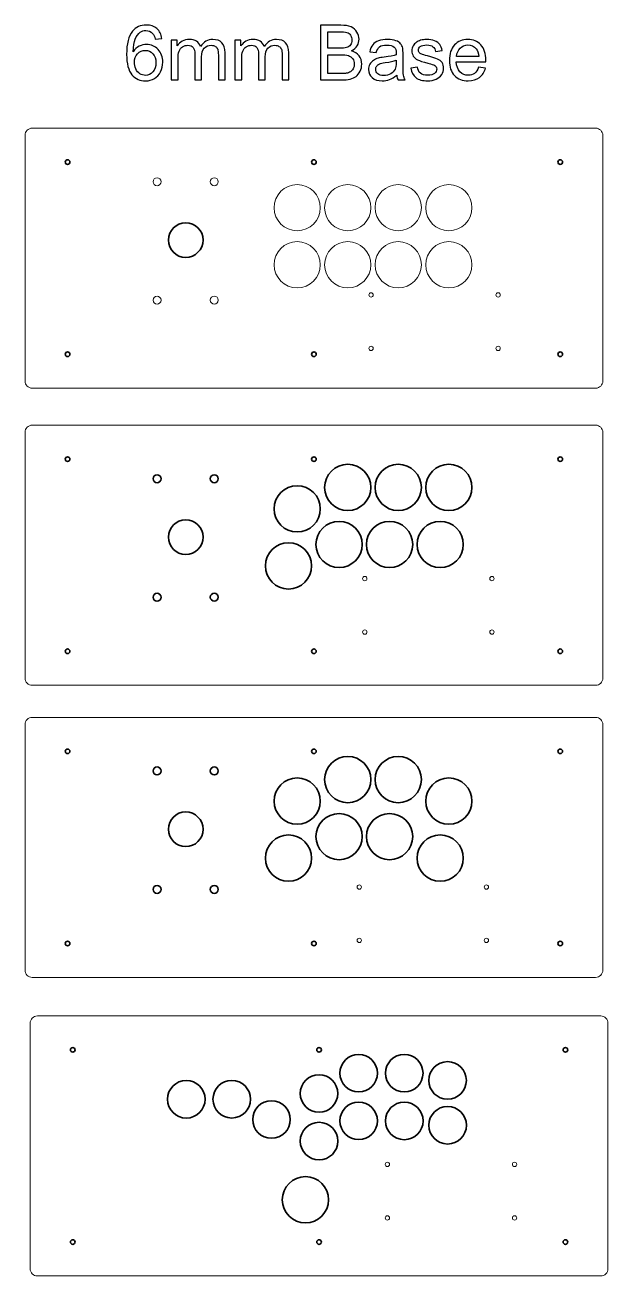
# Model space of a CAD drawing. Header units: millimetres. Extents: x 334 to 2107, y -1384 to 318.
# Drawn here: x 1231 to 1635, y -548 to 318 of the extents above; entities that cross this region are included whole.
import ezdxf

# ---------------------------------------------------------------- set-up
doc = ezdxf.new("R2010")
doc.units = ezdxf.units.MM
doc.header["$MEASUREMENT"] = 0
doc.layers.add('Layer 1', color=7, linetype='Continuous')

msp = doc.modelspace()

# ---------------------------------------------------------------- linework, layer by layer
at = {"layer": 'Layer 1', "color": 250, "lineweight": 18}
for centre, major_axis in [((1322.6029, 209.2353), (0, 2.75)), ((1362.1779, 209.2353), (0, 2.75)), ((1419.5749, 191.2562), (0, 16)), ((1454.5749, 191.2609), (0, 16)), ((1489.5749, 191.2734), (0, 16)), ((1524.5749, 191.2609), (0, 16)), ((1419.5781, 151.7762), (0, 16)), ((1454.5781, 151.7734), (0, 16)), ((1489.5781, 151.7734), (0, 16)), ((1524.5781, 151.7734), (0, 16)), ((1322.6029, 127.2352), (0, 2.75)), ((1362.2154, 127.2728), (0, 2.75))]:
    msp.add_ellipse(centre, major_axis=major_axis, ratio=1, dxfattribs=at)
at = {"layer": 'Layer 1', "color": 250, "lineweight": 35}
for centre, major_axis, ratio in [((1342.4249, 168.8483), (0, 12.0001), 0.99999167), ((1454.5749, -2.3469), (0, 16), 1), ((1489.5749, -2.3344), (0, 16), 1), ((1524.5749, -2.3469), (0, 16), 1), ((1322.6029, 3.64), (0, 2.75), 1), ((1362.1779, 3.64), (0, 2.75), 1), ((1419.5749, -17.1969), (0, 16), 1), ((1342.4249, -36.747), (0, 12.0001), 0.99999167), ((1448.5749, -41.8344), (0, 16), 1), ((1483.575, -41.8344), (0, 16), 1), ((1518.5749, -41.8344), (0, 16), 1), ((1413.5749, -56.6844), (0, 16), 1), ((1322.6029, -78.3601), (0, 2.75), 1), ((1362.2154, -78.3225), (0, 2.75), 1), ((1454.5749, -204.58), (0, 16), 1), ((1489.5749, -204.5675), (0, 16), 1), ((1322.6029, -198.5931), (0, 2.75), 1), ((1362.1779, -198.5931), (0, 2.75), 1), ((1419.5749, -219.43), (0, 16), 1), ((1524.5749, -219.43), (0, 16), 1), ((1342.4249, -238.9801), (0, 12.0001), 0.99999167), ((1448.5749, -244.0675), (0, 16), 1), ((1483.575, -244.0675), (0, 16), 1), ((1413.5749, -258.9175), (0, 16), 1), ((1518.5749, -258.9175), (0, 16), 1), ((1322.6029, -280.5932), (0, 2.75), 1), ((1362.2154, -280.5556), (0, 2.75), 1), ((1462.1556, -407.7719), (0, 13.0001), 0.99999231), ((1493.7055, -407.7844), (0, 13.0001), 0.99999231), ((1523.7056, -412.7845), (0, 13.0001), 0.99999231), ((1342.8307, -425.8344), (0, 13.0001), 0.99999231), ((1374.2806, -425.8095), (0, 13.0001), 0.99999231), ((1434.7057, -421.8219), (0, 13.0001), 0.99999231), ((1401.8056, -439.8469), (0, 13.0001), 0.99999231), ((1462.1556, -440.7844), (0, 13.0001), 0.99999231), ((1493.7181, -440.8095), (0, 13.0001), 0.99999231), ((1523.7181, -443.8094), (0, 13.0001), 0.99999231), ((1434.7306, -454.7719), (0, 13.0001), 0.99999231), ((1425.3057, -495.3468), (0, 16), 1)]:
    msp.add_ellipse(centre, major_axis=major_axis, ratio=ratio, dxfattribs=at)
at = {"layer": 'Layer 1', "color": 250}
for points, knots in [([(1325.9126, 308.2584), (1325.9126, 308.2584), (1321.3089, 307.888), (1321.3089, 307.888), (1320.8944, 309.7136), (1320.3035, 311.0454), (1319.5362, 311.8744), (1318.275, 313.2061), (1316.7139, 313.8676), (1314.8619, 313.8676), (1313.3714, 313.8676), (1312.0485, 313.4531), (1310.9107, 312.6241), (1309.4467, 311.5569), (1308.3002, 310.0047), (1307.4447, 307.9586), (1306.598, 305.9036), (1306.1571, 302.9844), (1306.1218, 299.2009), (1307.2419, 300.903), (1308.6177, 302.173), (1310.2405, 302.9932), (1311.8632, 303.8223), (1313.5566, 304.2368), (1315.3381, 304.2368), (1318.4426, 304.2368), (1321.0884, 303.0902), (1323.2756, 300.806), (1325.454, 298.5218), (1326.5476, 295.5761), (1326.5476, 291.9513), (1326.5476, 289.57), (1326.0361, 287.3652), (1325.013, 285.319), (1323.9812, 283.2729), (1322.5789, 281.7119), (1320.7797, 280.6271), (1318.9894, 279.5423), (1316.9521, 278.9955), (1314.6767, 278.9955), (1310.8049, 278.9955), (1307.6387, 280.4243), (1305.1869, 283.2729), (1302.7439, 286.1216), (1301.518, 290.8224), (1301.518, 297.3664), (1301.518, 304.6866), (1302.8762, 310.0135), (1305.5838, 313.3384), (1307.9474, 316.2312), (1311.1312, 317.6776), (1315.1441, 317.6776), (1318.1251, 317.6776), (1320.5769, 316.8398), (1322.4819, 315.1729), (1324.3869, 313.506), (1325.5334, 311.2041), (1325.9126, 308.2584)], [0, 0, 0, 0, 0.05263158, 0.05263158, 0.05263158, 0.10526316, 0.10526316, 0.10526316, 0.15789474, 0.15789474, 0.15789474, 0.21052632, 0.21052632, 0.21052632, 0.26315789, 0.26315789, 0.26315789, 0.31578947, 0.31578947, 0.31578947, 0.36842105, 0.36842105, 0.36842105, 0.42105263, 0.42105263, 0.42105263, 0.47368421, 0.47368421, 0.47368421, 0.52631579, 0.52631579, 0.52631579, 0.57894737, 0.57894737, 0.57894737, 0.63157895, 0.63157895, 0.63157895, 0.68421053, 0.68421053, 0.68421053, 0.73684211, 0.73684211, 0.73684211, 0.78947368, 0.78947368, 0.78947368, 0.84210526, 0.84210526, 0.84210526, 0.89473684, 0.89473684, 0.89473684, 0.94736842, 0.94736842, 0.94736842, 1, 1, 1, 1]), ([(1435.6618, 279.6305), (1435.6618, 279.6305), (1435.6618, 317.5189), (1435.6618, 317.5189), (1435.6618, 317.5189), (1449.8788, 317.5189), (1449.8788, 317.5189), (1452.7716, 317.5189), (1455.0911, 317.1396), (1456.8461, 316.3723), (1458.5924, 315.605), (1459.9594, 314.4232), (1460.9472, 312.8269), (1461.9438, 311.2394), (1462.4377, 309.5725), (1462.4377, 307.8263), (1462.4377, 306.2123), (1461.9967, 304.6866), (1461.1236, 303.2578), (1460.2504, 301.8291), (1458.9275, 300.6737), (1457.1548, 299.7918), (1459.4479, 299.1215), (1461.2118, 297.975), (1462.4377, 296.3522), (1463.6724, 294.7382), (1464.2898, 292.8244), (1464.2898, 290.6195), (1464.2898, 288.838), (1463.9105, 287.1888), (1463.1609, 285.663), (1462.4112, 284.1372), (1461.4852, 282.9643), (1460.3827, 282.1352), (1459.2803, 281.315), (1457.8957, 280.6888), (1456.2376, 280.2655), (1454.5707, 279.8422), (1452.5334, 279.6305), (1450.1169, 279.6305), (1450.1169, 279.6305), (1435.6618, 279.6305), (1435.6618, 279.6305)], [0, 0, 0, 0, 0.07142857, 0.07142857, 0.07142857, 0.14285714, 0.14285714, 0.14285714, 0.21428571, 0.21428571, 0.21428571, 0.28571429, 0.28571429, 0.28571429, 0.35714286, 0.35714286, 0.35714286, 0.42857143, 0.42857143, 0.42857143, 0.5, 0.5, 0.5, 0.57142857, 0.57142857, 0.57142857, 0.64285714, 0.64285714, 0.64285714, 0.71428571, 0.71428571, 0.71428571, 0.78571429, 0.78571429, 0.78571429, 0.85714286, 0.85714286, 0.85714286, 0.92857143, 0.92857143, 0.92857143, 1, 1, 1, 1]), ([(1440.6889, 301.5909), (1440.6889, 301.5909), (1448.8822, 301.5909), (1448.8822, 301.5909), (1451.1047, 301.5909), (1452.701, 301.7409), (1453.6623, 302.0319), (1454.9411, 302.4111), (1455.9025, 303.0461), (1456.5463, 303.9281), (1457.1901, 304.81), (1457.5164, 305.9125), (1457.5164, 307.2442), (1457.5164, 308.5054), (1457.2166, 309.6166), (1456.608, 310.5691), (1456.0083, 311.5305), (1455.144, 312.1919), (1454.0239, 312.5447), (1452.9038, 312.8975), (1450.9812, 313.0739), (1448.2648, 313.0739), (1448.2648, 313.0739), (1440.6889, 313.0739), (1440.6889, 313.0739), (1440.6889, 313.0739), (1440.6889, 301.5909), (1440.6889, 301.5909)], [0, 0, 0, 0, 0.11111111, 0.11111111, 0.11111111, 0.22222222, 0.22222222, 0.22222222, 0.33333333, 0.33333333, 0.33333333, 0.44444444, 0.44444444, 0.44444444, 0.55555556, 0.55555556, 0.55555556, 0.66666667, 0.66666667, 0.66666667, 0.77777778, 0.77777778, 0.77777778, 0.88888889, 0.88888889, 0.88888889, 1, 1, 1, 1]), ([(1332.4302, 279.6305), (1332.4302, 279.6305), (1332.4302, 307.0943), (1332.4302, 307.0943), (1332.4302, 307.0943), (1336.6106, 307.0943), (1336.6106, 307.0943), (1336.6106, 307.0943), (1336.6106, 303.2137), (1336.6106, 303.2137), (1337.4661, 304.5543), (1338.6126, 305.6391), (1340.0414, 306.4504), (1341.4701, 307.2707), (1343.0929, 307.6764), (1344.9185, 307.6764), (1346.947, 307.6764), (1348.6139, 307.253), (1349.9104, 306.4152), (1351.2068, 305.5685), (1352.124, 304.3955), (1352.6532, 302.8786), (1354.8404, 306.08), (1357.6715, 307.6764), (1361.164, 307.6764), (1363.898, 307.6764), (1366.0058, 306.9267), (1367.4699, 305.4186), (1368.9427, 303.9104), (1369.6836, 301.5909), (1369.6836, 298.46), (1369.6836, 298.46), (1369.6836, 279.6305), (1369.6836, 279.6305), (1369.6836, 279.6305), (1365.0269, 279.6305), (1365.0269, 279.6305), (1365.0269, 279.6305), (1365.0269, 296.9166), (1365.0269, 296.9166), (1365.0269, 298.7687), (1364.8681, 300.1093), (1364.5683, 300.9295), (1364.2684, 301.7497), (1363.7216, 302.4023), (1362.919, 302.905), (1362.1253, 303.4077), (1361.1904, 303.6547), (1360.1233, 303.6547), (1358.183, 303.6547), (1356.5779, 303.0109), (1355.299, 301.732), (1354.0202, 300.4444), (1353.3852, 298.3895), (1353.3852, 295.5672), (1353.3852, 295.5672), (1353.3852, 279.6305), (1353.3852, 279.6305), (1353.3852, 279.6305), (1348.7285, 279.6305), (1348.7285, 279.6305), (1348.7285, 279.6305), (1348.7285, 297.4546), (1348.7285, 297.4546), (1348.7285, 299.5184), (1348.3493, 301.0706), (1347.5908, 302.1025), (1346.8324, 303.1343), (1345.5888, 303.6547), (1343.869, 303.6547), (1342.5637, 303.6547), (1341.3555, 303.3107), (1340.2442, 302.6228), (1339.133, 301.9349), (1338.3304, 300.9295), (1337.8277, 299.5977), (1337.3338, 298.2748), (1337.0869, 296.361), (1337.0869, 293.8651), (1337.0869, 293.8651), (1337.0869, 279.6305), (1337.0869, 279.6305), (1337.0869, 279.6305), (1332.4302, 279.6305), (1332.4302, 279.6305)], [0, 0, 0, 0, 0.03571429, 0.03571429, 0.03571429, 0.07142857, 0.07142857, 0.07142857, 0.10714286, 0.10714286, 0.10714286, 0.14285714, 0.14285714, 0.14285714, 0.17857143, 0.17857143, 0.17857143, 0.21428571, 0.21428571, 0.21428571, 0.25, 0.25, 0.25, 0.28571429, 0.28571429, 0.28571429, 0.32142857, 0.32142857, 0.32142857, 0.35714286, 0.35714286, 0.35714286, 0.39285714, 0.39285714, 0.39285714, 0.42857143, 0.42857143, 0.42857143, 0.46428571, 0.46428571, 0.46428571, 0.5, 0.5, 0.5, 0.53571429, 0.53571429, 0.53571429, 0.57142857, 0.57142857, 0.57142857, 0.60714286, 0.60714286, 0.60714286, 0.64285714, 0.64285714, 0.64285714, 0.67857143, 0.67857143, 0.67857143, 0.71428571, 0.71428571, 0.71428571, 0.75, 0.75, 0.75, 0.78571429, 0.78571429, 0.78571429, 0.82142857, 0.82142857, 0.82142857, 0.85714286, 0.85714286, 0.85714286, 0.89285714, 0.89285714, 0.89285714, 0.92857143, 0.92857143, 0.92857143, 0.96428571, 0.96428571, 0.96428571, 1, 1, 1, 1]), ([(1376.5098, 279.6305), (1376.5098, 279.6305), (1376.5098, 307.0943), (1376.5098, 307.0943), (1376.5098, 307.0943), (1380.6902, 307.0943), (1380.6902, 307.0943), (1380.6902, 307.0943), (1380.6902, 303.2137), (1380.6902, 303.2137), (1381.5457, 304.5543), (1382.6922, 305.6391), (1384.121, 306.4504), (1385.5497, 307.2707), (1387.1725, 307.6764), (1388.9981, 307.6764), (1391.0266, 307.6764), (1392.6935, 307.253), (1393.99, 306.4152), (1395.2864, 305.5685), (1396.2036, 304.3955), (1396.7328, 302.8786), (1398.92, 306.08), (1401.7511, 307.6764), (1405.2436, 307.6764), (1407.9776, 307.6764), (1410.0854, 306.9267), (1411.5495, 305.4186), (1413.0223, 303.9104), (1413.7632, 301.5909), (1413.7632, 298.46), (1413.7632, 298.46), (1413.7632, 279.6305), (1413.7632, 279.6305), (1413.7632, 279.6305), (1409.1065, 279.6305), (1409.1065, 279.6305), (1409.1065, 279.6305), (1409.1065, 296.9166), (1409.1065, 296.9166), (1409.1065, 298.7687), (1408.9477, 300.1093), (1408.6479, 300.9295), (1408.348, 301.7497), (1407.8012, 302.4023), (1406.9986, 302.905), (1406.2049, 303.4077), (1405.27, 303.6547), (1404.2029, 303.6547), (1402.2626, 303.6547), (1400.6575, 303.0109), (1399.3786, 301.732), (1398.0998, 300.4444), (1397.4648, 298.3895), (1397.4648, 295.5672), (1397.4648, 295.5672), (1397.4648, 279.6305), (1397.4648, 279.6305), (1397.4648, 279.6305), (1392.8081, 279.6305), (1392.8081, 279.6305), (1392.8081, 279.6305), (1392.8081, 297.4546), (1392.8081, 297.4546), (1392.8081, 299.5184), (1392.4289, 301.0706), (1391.6704, 302.1025), (1390.912, 303.1343), (1389.6684, 303.6547), (1387.9486, 303.6547), (1386.6433, 303.6547), (1385.4351, 303.3107), (1384.3238, 302.6228), (1383.2126, 301.9349), (1382.41, 300.9295), (1381.9073, 299.5977), (1381.4134, 298.2748), (1381.1665, 296.361), (1381.1665, 293.8651), (1381.1665, 293.8651), (1381.1665, 279.6305), (1381.1665, 279.6305), (1381.1665, 279.6305), (1376.5098, 279.6305), (1376.5098, 279.6305)], [0, 0, 0, 0, 0.03571429, 0.03571429, 0.03571429, 0.07142857, 0.07142857, 0.07142857, 0.10714286, 0.10714286, 0.10714286, 0.14285714, 0.14285714, 0.14285714, 0.17857143, 0.17857143, 0.17857143, 0.21428571, 0.21428571, 0.21428571, 0.25, 0.25, 0.25, 0.28571429, 0.28571429, 0.28571429, 0.32142857, 0.32142857, 0.32142857, 0.35714286, 0.35714286, 0.35714286, 0.39285714, 0.39285714, 0.39285714, 0.42857143, 0.42857143, 0.42857143, 0.46428571, 0.46428571, 0.46428571, 0.5, 0.5, 0.5, 0.53571429, 0.53571429, 0.53571429, 0.57142857, 0.57142857, 0.57142857, 0.60714286, 0.60714286, 0.60714286, 0.64285714, 0.64285714, 0.64285714, 0.67857143, 0.67857143, 0.67857143, 0.71428571, 0.71428571, 0.71428571, 0.75, 0.75, 0.75, 0.78571429, 0.78571429, 0.78571429, 0.82142857, 0.82142857, 0.82142857, 0.85714286, 0.85714286, 0.85714286, 0.89285714, 0.89285714, 0.89285714, 0.92857143, 0.92857143, 0.92857143, 0.96428571, 0.96428571, 0.96428571, 1, 1, 1, 1]), ([(1488.5256, 283.0701), (1486.797, 281.5972), (1485.1301, 280.5654), (1483.5338, 279.9568), (1481.9374, 279.3483), (1480.2265, 279.0484), (1478.392, 279.0484), (1475.3758, 279.0484), (1473.0562, 279.7804), (1471.4335, 281.2533), (1469.8107, 282.7173), (1468.9993, 284.5959), (1468.9993, 286.8801), (1468.9993, 288.2206), (1469.308, 289.4465), (1469.9165, 290.5578), (1470.5339, 291.669), (1471.3365, 292.551), (1472.3242, 293.2213), (1473.3208, 293.8916), (1474.4321, 294.4031), (1475.6756, 294.747), (1476.5928, 294.9852), (1477.9775, 295.2145), (1479.8208, 295.4438), (1483.5779, 295.8847), (1486.356, 296.4227), (1488.1287, 297.0401), (1488.1463, 297.6751), (1488.1551, 298.0808), (1488.1551, 298.2484), (1488.1551, 300.1357), (1487.7142, 301.4675), (1486.8322, 302.2436), (1485.6416, 303.2931), (1483.8689, 303.8134), (1481.5229, 303.8134), (1479.3269, 303.8134), (1477.7041, 303.4254), (1476.6634, 302.6581), (1475.6139, 301.8908), (1474.8466, 300.5326), (1474.3439, 298.5747), (1474.3439, 298.5747), (1469.7931, 299.2097), (1469.7931, 299.2097), (1470.2076, 301.1588), (1470.8867, 302.7375), (1471.8392, 303.9369), (1472.7917, 305.1363), (1474.1675, 306.0536), (1475.9667, 306.7062), (1477.757, 307.35), (1479.8472, 307.6764), (1482.2108, 307.6764), (1484.5568, 307.6764), (1486.4706, 307.4029), (1487.9435, 306.8473), (1489.4075, 306.2917), (1490.4923, 305.6038), (1491.1802, 304.7659), (1491.8681, 303.9281), (1492.3532, 302.8698), (1492.6354, 301.5909), (1492.7854, 300.7972), (1492.8647, 299.3684), (1492.8647, 297.3135), (1492.8647, 297.3135), (1492.8647, 291.1399), (1492.8647, 291.1399), (1492.8647, 286.8272), (1492.9617, 284.102), (1493.1558, 282.9466), (1493.341, 281.7913), (1493.729, 280.6888), (1494.2935, 279.6305), (1494.2935, 279.6305), (1489.4251, 279.6305), (1489.4251, 279.6305), (1488.9577, 280.6095), (1488.6579, 281.756), (1488.5256, 283.0701)], [0, 0, 0, 0, 0.03703704, 0.03703704, 0.03703704, 0.07407407, 0.07407407, 0.07407407, 0.11111111, 0.11111111, 0.11111111, 0.14814815, 0.14814815, 0.14814815, 0.18518519, 0.18518519, 0.18518519, 0.22222222, 0.22222222, 0.22222222, 0.25925926, 0.25925926, 0.25925926, 0.2962963, 0.2962963, 0.2962963, 0.33333333, 0.33333333, 0.33333333, 0.37037037, 0.37037037, 0.37037037, 0.40740741, 0.40740741, 0.40740741, 0.44444444, 0.44444444, 0.44444444, 0.48148148, 0.48148148, 0.48148148, 0.51851852, 0.51851852, 0.51851852, 0.55555556, 0.55555556, 0.55555556, 0.59259259, 0.59259259, 0.59259259, 0.62962963, 0.62962963, 0.62962963, 0.66666667, 0.66666667, 0.66666667, 0.7037037, 0.7037037, 0.7037037, 0.74074074, 0.74074074, 0.74074074, 0.77777778, 0.77777778, 0.77777778, 0.81481481, 0.81481481, 0.81481481, 0.85185185, 0.85185185, 0.85185185, 0.88888889, 0.88888889, 0.88888889, 0.92592593, 0.92592593, 0.92592593, 0.96296296, 0.96296296, 0.96296296, 1, 1, 1, 1]), ([(1498.1652, 287.8326), (1498.1652, 287.8326), (1502.769, 288.5734), (1502.769, 288.5734), (1503.0247, 286.7302), (1503.7479, 285.319), (1504.9297, 284.3313), (1506.1115, 283.3523), (1507.7696, 282.8584), (1509.8863, 282.8584), (1512.0294, 282.8584), (1513.6169, 283.2906), (1514.6576, 284.1637), (1515.6895, 285.028), (1516.2098, 286.0511), (1516.2098, 287.224), (1516.2098, 288.2736), (1515.7424, 289.1026), (1514.8163, 289.7023), (1514.1637, 290.1168), (1512.5762, 290.6372), (1510.0538, 291.281), (1506.6495, 292.1365), (1504.2947, 292.8773), (1502.9718, 293.5035), (1501.6577, 294.1385), (1500.6611, 295.0028), (1499.982, 296.1141), (1499.3029, 297.2165), (1498.959, 298.4424), (1498.959, 299.7829), (1498.959, 301.0088), (1499.2412, 302.1377), (1499.7968, 303.1784), (1500.3613, 304.2191), (1501.1197, 305.0834), (1502.0811, 305.7713), (1502.8042, 306.3005), (1503.792, 306.7503), (1505.0356, 307.1207), (1506.2879, 307.4911), (1507.6197, 307.6764), (1509.0484, 307.6764), (1511.2004, 307.6764), (1513.0877, 307.3677), (1514.7105, 306.7415), (1516.3421, 306.1241), (1517.5415, 305.2775), (1518.3177, 304.2191), (1519.085, 303.152), (1519.6229, 301.732), (1519.914, 299.9505), (1519.914, 299.9505), (1515.3631, 299.3155), (1515.3631, 299.3155), (1515.1603, 300.7443), (1514.5606, 301.8643), (1513.5728, 302.6669), (1512.585, 303.4695), (1511.1915, 303.8663), (1509.3836, 303.8663), (1507.2581, 303.8663), (1505.7323, 303.5136), (1504.8239, 302.808), (1503.9155, 302.1025), (1503.4569, 301.2734), (1503.4569, 300.3297), (1503.4569, 299.73), (1503.6421, 299.1832), (1504.0213, 298.6982), (1504.4006, 298.2043), (1504.9915, 297.7897), (1505.8029, 297.4634), (1506.2703, 297.287), (1507.6285, 296.8902), (1509.9039, 296.2728), (1513.1847, 295.3997), (1515.4778, 294.6765), (1516.7831, 294.1209), (1518.0884, 293.5652), (1519.1114, 292.745), (1519.8522, 291.6867), (1520.6019, 290.6195), (1520.9723, 289.2966), (1520.9723, 287.7091), (1520.9723, 286.1657), (1520.5225, 284.7105), (1519.6141, 283.3435), (1518.7057, 281.9765), (1517.4004, 280.9181), (1515.6983, 280.1685), (1513.9873, 279.4188), (1512.0559, 279.0484), (1509.9039, 279.0484), (1506.3408, 279.0484), (1503.6156, 279.7893), (1501.7459, 281.2621), (1499.8762, 282.7438), (1498.6856, 284.931), (1498.1652, 287.8326)], [0, 0, 0, 0, 0.03030303, 0.03030303, 0.03030303, 0.06060606, 0.06060606, 0.06060606, 0.09090909, 0.09090909, 0.09090909, 0.12121212, 0.12121212, 0.12121212, 0.15151515, 0.15151515, 0.15151515, 0.18181818, 0.18181818, 0.18181818, 0.21212121, 0.21212121, 0.21212121, 0.24242424, 0.24242424, 0.24242424, 0.27272727, 0.27272727, 0.27272727, 0.3030303, 0.3030303, 0.3030303, 0.33333333, 0.33333333, 0.33333333, 0.36363636, 0.36363636, 0.36363636, 0.39393939, 0.39393939, 0.39393939, 0.42424242, 0.42424242, 0.42424242, 0.45454545, 0.45454545, 0.45454545, 0.48484848, 0.48484848, 0.48484848, 0.51515152, 0.51515152, 0.51515152, 0.54545455, 0.54545455, 0.54545455, 0.57575758, 0.57575758, 0.57575758, 0.60606061, 0.60606061, 0.60606061, 0.63636364, 0.63636364, 0.63636364, 0.66666667, 0.66666667, 0.66666667, 0.6969697, 0.6969697, 0.6969697, 0.72727273, 0.72727273, 0.72727273, 0.75757576, 0.75757576, 0.75757576, 0.78787879, 0.78787879, 0.78787879, 0.81818182, 0.81818182, 0.81818182, 0.84848485, 0.84848485, 0.84848485, 0.87878788, 0.87878788, 0.87878788, 0.90909091, 0.90909091, 0.90909091, 0.93939394, 0.93939394, 0.93939394, 0.96969697, 0.96969697, 0.96969697, 1, 1, 1, 1]), ([(1545.2081, 288.5205), (1545.2081, 288.5205), (1550.0235, 287.8855), (1550.0235, 287.8855), (1549.2739, 285.0897), (1547.8716, 282.9113), (1545.8255, 281.3679), (1543.7794, 279.8245), (1541.1688, 279.0484), (1537.985, 279.0484), (1533.981, 279.0484), (1530.806, 280.2831), (1528.46, 282.7526), (1526.114, 285.2132), (1524.941, 288.6793), (1524.941, 293.1331), (1524.941, 297.7368), (1526.1228, 301.3175), (1528.4953, 303.8575), (1530.8677, 306.4063), (1533.9457, 307.6764), (1537.7292, 307.6764), (1541.3893, 307.6764), (1544.3791, 306.4328), (1546.6986, 303.9369), (1549.0181, 301.441), (1550.1823, 297.9309), (1550.1823, 293.4065), (1550.1823, 293.1331), (1550.1735, 292.7186), (1550.1558, 292.1718), (1550.1558, 292.1718), (1529.7035, 292.1718), (1529.7035, 292.1718), (1529.8799, 289.1643), (1530.7266, 286.8536), (1532.2612, 285.2573), (1533.7869, 283.661), (1535.7007, 282.8584), (1537.985, 282.8584), (1539.6871, 282.8584), (1541.1423, 283.3082), (1542.3418, 284.2078), (1543.5501, 285.1074), (1544.5026, 286.5449), (1545.2081, 288.5205)], [0, 0, 0, 0, 0.06666667, 0.06666667, 0.06666667, 0.13333333, 0.13333333, 0.13333333, 0.2, 0.2, 0.2, 0.26666667, 0.26666667, 0.26666667, 0.33333333, 0.33333333, 0.33333333, 0.4, 0.4, 0.4, 0.46666667, 0.46666667, 0.46666667, 0.53333333, 0.53333333, 0.53333333, 0.6, 0.6, 0.6, 0.66666667, 0.66666667, 0.66666667, 0.73333333, 0.73333333, 0.73333333, 0.8, 0.8, 0.8, 0.86666667, 0.86666667, 0.86666667, 0.93333333, 0.93333333, 0.93333333, 1, 1, 1, 1]), ([(1529.9681, 295.9818), (1529.9681, 295.9818), (1545.261, 295.9818), (1545.261, 295.9818), (1545.0582, 298.2925), (1544.4673, 300.0211), (1543.506, 301.1764), (1542.0331, 302.9668), (1540.1105, 303.8663), (1537.7557, 303.8663), (1535.6214, 303.8663), (1533.831, 303.152), (1532.3758, 301.7232), (1530.9294, 300.2945), (1530.1269, 298.3807), (1529.9681, 295.9818)], [0, 0, 0, 0, 0.2, 0.2, 0.2, 0.4, 0.4, 0.4, 0.6, 0.6, 0.6, 0.8, 0.8, 0.8, 1, 1, 1, 1]), ([(1306.8626, 291.9072), (1306.8626, 290.302), (1307.2066, 288.7675), (1307.8857, 287.3034), (1308.5648, 285.8394), (1309.5173, 284.7281), (1310.7255, 283.9608), (1311.9426, 283.1936), (1313.2303, 282.8055), (1314.5973, 282.8055), (1316.5817, 282.8055), (1318.275, 283.5993), (1319.6773, 285.1868), (1321.0796, 286.7743), (1321.7851, 288.9262), (1321.7851, 291.6514), (1321.7851, 294.2708), (1321.0884, 296.3345), (1319.7037, 297.8427), (1318.3191, 299.3508), (1316.5552, 300.1093), (1314.4121, 300.1093), (1312.313, 300.1093), (1310.5227, 299.3508), (1309.0587, 297.8427), (1307.5946, 296.3345), (1306.8626, 294.359), (1306.8626, 291.9072)], [0, 0, 0, 0, 0.11111111, 0.11111111, 0.11111111, 0.22222222, 0.22222222, 0.22222222, 0.33333333, 0.33333333, 0.33333333, 0.44444444, 0.44444444, 0.44444444, 0.55555556, 0.55555556, 0.55555556, 0.66666667, 0.66666667, 0.66666667, 0.77777778, 0.77777778, 0.77777778, 0.88888889, 0.88888889, 0.88888889, 1, 1, 1, 1]), ([(1440.6889, 284.0755), (1440.6889, 284.0755), (1450.1257, 284.0755), (1450.1257, 284.0755), (1451.7485, 284.0755), (1452.8862, 284.1372), (1453.5477, 284.2607), (1454.6942, 284.4636), (1455.6643, 284.8075), (1456.4404, 285.2926), (1457.2166, 285.7777), (1457.8516, 286.4832), (1458.3543, 287.4093), (1458.857, 288.3353), (1459.1039, 289.4025), (1459.1039, 290.6107), (1459.1039, 292.0306), (1458.7423, 293.2565), (1458.0103, 294.3061), (1457.2871, 295.3556), (1456.2817, 296.0876), (1454.9941, 296.5109), (1453.7152, 296.9343), (1451.8631, 297.1459), (1449.4554, 297.1459), (1449.4554, 297.1459), (1440.6889, 297.1459), (1440.6889, 297.1459), (1440.6889, 297.1459), (1440.6889, 284.0755), (1440.6889, 284.0755)], [0, 0, 0, 0, 0.1, 0.1, 0.1, 0.2, 0.2, 0.2, 0.3, 0.3, 0.3, 0.4, 0.4, 0.4, 0.5, 0.5, 0.5, 0.6, 0.6, 0.6, 0.7, 0.7, 0.7, 0.8, 0.8, 0.8, 0.9, 0.9, 0.9, 1, 1, 1, 1]), ([(1488.1551, 293.3888), (1486.4618, 292.7009), (1483.9218, 292.1188), (1480.5351, 291.6426), (1478.6125, 291.3692), (1477.2543, 291.0605), (1476.4606, 290.7165), (1475.6668, 290.3726), (1475.0583, 289.8699), (1474.6261, 289.2172), (1474.194, 288.5558), (1473.9735, 287.8238), (1473.9735, 287.0124), (1473.9735, 285.7865), (1474.4409, 284.7546), (1475.3846, 283.9344), (1476.3283, 283.1142), (1477.7041, 282.6997), (1479.5121, 282.6997), (1481.3024, 282.6997), (1482.8988, 283.0877), (1484.301, 283.8727), (1485.6945, 284.6488), (1486.7264, 285.7159), (1487.379, 287.0653), (1487.8817, 288.1148), (1488.1287, 289.6582), (1488.1287, 291.6955), (1488.1287, 291.6955), (1488.1551, 293.3888), (1488.1551, 293.3888)], [0, 0, 0, 0, 0.1, 0.1, 0.1, 0.2, 0.2, 0.2, 0.3, 0.3, 0.3, 0.4, 0.4, 0.4, 0.5, 0.5, 0.5, 0.6, 0.6, 0.6, 0.7, 0.7, 0.7, 0.8, 0.8, 0.8, 0.9, 0.9, 0.9, 1, 1, 1, 1])]:
    msp.add_open_spline(points, degree=3, knots=knots, dxfattribs=at)
at = {"layer": 'Layer 1', "lineweight": 9}
for points in [[(1231.1837, 241.3101), (1231.1837, 241.3101), (1231.1837, 71.3101), (1231.1837, 71.3101), (1231.1846, 69.9832), (1231.7125, 68.7109), (1232.6514, 67.7732), (1233.5902, 66.8356), (1234.8568, 66.3092), (1236.1837, 66.3101), (1236.1837, 66.3101), (1626.1837, 66.3101), (1626.1837, 66.3101), (1627.5106, 66.3109), (1628.7829, 66.8388), (1629.7206, 67.7777), (1630.6583, 68.7166), (1631.1846, 69.9832), (1631.1837, 71.3101), (1631.1837, 71.3101), (1631.1837, 241.3101), (1631.1837, 241.3101), (1631.1829, 242.637), (1630.655, 243.9092), (1629.7161, 244.8469), (1628.7772, 245.7846), (1627.5106, 246.3109), (1626.1837, 246.3101), (1626.1837, 246.3101), (1236.1837, 246.3101), (1236.1837, 246.3101), (1234.8568, 246.3092), (1233.5846, 245.7813), (1232.6469, 244.8425), (1231.7092, 243.9036), (1231.1829, 242.637), (1231.1837, 241.3101)], [(1231.1837, 35.7148), (1231.1837, 35.7148), (1231.1837, -134.2852), (1231.1837, -134.2852), (1231.1846, -135.6121), (1231.7125, -136.8844), (1232.6514, -137.8221), (1233.5902, -138.7597), (1234.8568, -139.2861), (1236.1837, -139.2852), (1236.1837, -139.2852), (1626.1837, -139.2852), (1626.1837, -139.2852), (1627.5106, -139.2844), (1628.7829, -138.7565), (1629.7206, -137.8176), (1630.6583, -136.8787), (1631.1846, -135.6121), (1631.1837, -134.2852), (1631.1837, -134.2852), (1631.1837, 35.7148), (1631.1837, 35.7148), (1631.1829, 37.0417), (1630.655, 38.3139), (1629.7161, 39.2516), (1628.7772, 40.1893), (1627.5106, 40.7156), (1626.1837, 40.7148), (1626.1837, 40.7148), (1236.1837, 40.7148), (1236.1837, 40.7148), (1234.8568, 40.7139), (1233.5846, 40.186), (1232.6469, 39.2472), (1231.7092, 38.3083), (1231.1829, 37.0417), (1231.1837, 35.7148)], [(1231.1837, -166.5183), (1231.1837, -166.5183), (1231.1837, -336.5183), (1231.1837, -336.5183), (1231.1846, -337.8452), (1231.7125, -339.1175), (1232.6514, -340.0552), (1233.5902, -340.9928), (1234.8568, -341.5192), (1236.1837, -341.5183), (1236.1837, -341.5183), (1626.1837, -341.5183), (1626.1837, -341.5183), (1627.5106, -341.5175), (1628.7829, -340.9896), (1629.7206, -340.0507), (1630.6583, -339.1118), (1631.1846, -337.8452), (1631.1837, -336.5183), (1631.1837, -336.5183), (1631.1837, -166.5183), (1631.1837, -166.5183), (1631.1829, -165.1914), (1630.655, -163.9192), (1629.7161, -162.9815), (1628.7772, -162.0438), (1627.5106, -161.5175), (1626.1837, -161.5183), (1626.1837, -161.5183), (1236.1837, -161.5183), (1236.1837, -161.5183), (1234.8568, -161.5192), (1233.5846, -162.0471), (1232.6469, -162.9859), (1231.7092, -163.9248), (1231.1829, -165.1914), (1231.1837, -166.5183)], [(1234.7306, -373.1347), (1234.7306, -373.1347), (1234.7306, -543.1347), (1234.7306, -543.1347), (1234.7315, -544.4616), (1235.2594, -545.7339), (1236.1983, -546.6716), (1237.1371, -547.6092), (1238.4037, -548.1356), (1239.7306, -548.1347), (1239.7306, -548.1347), (1629.7306, -548.1347), (1629.7306, -548.1347), (1631.0575, -548.1339), (1632.3298, -547.606), (1633.2675, -546.6671), (1634.2052, -545.7282), (1634.7315, -544.4616), (1634.7306, -543.1347), (1634.7306, -543.1347), (1634.7306, -373.1347), (1634.7306, -373.1347), (1634.7298, -371.8078), (1634.2019, -370.5356), (1633.263, -369.5979), (1632.3241, -368.6602), (1631.0575, -368.1339), (1629.7306, -368.1347), (1629.7306, -368.1347), (1239.7306, -368.1347), (1239.7306, -368.1347), (1238.4037, -368.1356), (1237.1315, -368.6635), (1236.1938, -369.6023), (1235.2561, -370.5412), (1234.7298, -371.8078), (1234.7306, -373.1347)]]:
    msp.add_open_spline(points, degree=3, knots=[0, 0, 0, 0, 0.08333333, 0.08333333, 0.08333333, 0.16666667, 0.16666667, 0.16666667, 0.25, 0.25, 0.25, 0.33333333, 0.33333333, 0.33333333, 0.41666667, 0.41666667, 0.41666667, 0.5, 0.5, 0.5, 0.58333333, 0.58333333, 0.58333333, 0.66666667, 0.66666667, 0.66666667, 0.75, 0.75, 0.75, 0.83333333, 0.83333333, 0.83333333, 0.91666667, 0.91666667, 0.91666667, 1, 1, 1, 1], dxfattribs=at)
at = {"layer": 'Layer 1', "lineweight": 35}
for points in [[(1262.2836, 222.8101), (1262.2836, 223.6938), (1261.5673, 224.4101), (1260.6836, 224.4101), (1259.7999, 224.4101), (1259.0836, 223.6938), (1259.0836, 222.8101), (1259.0836, 221.9264), (1259.7999, 221.2101), (1260.6836, 221.2101), (1261.5673, 221.2101), (1262.2836, 221.9264), (1262.2836, 222.8101)], [(1432.7837, 222.8101), (1432.7837, 223.6938), (1432.0674, 224.4101), (1431.1837, 224.4101), (1430.3, 224.4101), (1429.5837, 223.6938), (1429.5837, 222.8101), (1429.5837, 221.9264), (1430.3, 221.2101), (1431.1837, 221.2101), (1432.0674, 221.2101), (1432.7837, 221.9264), (1432.7837, 222.8101)], [(1603.2836, 222.8101), (1603.2836, 223.6938), (1602.5673, 224.4101), (1601.6836, 224.4101), (1600.7999, 224.4101), (1600.0836, 223.6938), (1600.0836, 222.8101), (1600.0836, 221.9264), (1600.7999, 221.2101), (1601.6836, 221.2101), (1602.5673, 221.2101), (1603.2836, 221.9264), (1603.2836, 222.8101)], [(1262.2836, 89.8101), (1262.2836, 90.6938), (1261.5673, 91.4101), (1260.6836, 91.4101), (1259.7999, 91.4101), (1259.0836, 90.6938), (1259.0836, 89.8101), (1259.0836, 88.9264), (1259.7999, 88.2101), (1260.6836, 88.2101), (1261.5673, 88.2101), (1262.2836, 88.9264), (1262.2836, 89.8101)], [(1432.7837, 89.81), (1432.7837, 90.6937), (1432.0674, 91.41), (1431.1837, 91.41), (1430.3, 91.41), (1429.5837, 90.6937), (1429.5837, 89.81), (1429.5837, 88.9263), (1430.3, 88.21), (1431.1837, 88.21), (1432.0674, 88.21), (1432.7837, 88.9263), (1432.7837, 89.81)], [(1603.2836, 89.8101), (1603.2836, 90.6938), (1602.5673, 91.4101), (1601.6836, 91.4101), (1600.7999, 91.4101), (1600.0836, 90.6938), (1600.0836, 89.8101), (1600.0836, 88.9264), (1600.7999, 88.2101), (1601.6836, 88.2101), (1602.5673, 88.2101), (1603.2836, 88.9264), (1603.2836, 89.8101)], [(1262.2836, 17.2148), (1262.2836, 18.0985), (1261.5673, 18.8148), (1260.6836, 18.8148), (1259.7999, 18.8148), (1259.0836, 18.0985), (1259.0836, 17.2148), (1259.0836, 16.3311), (1259.7999, 15.6148), (1260.6836, 15.6148), (1261.5673, 15.6148), (1262.2836, 16.3311), (1262.2836, 17.2148)], [(1432.7837, 17.2148), (1432.7837, 18.0985), (1432.0674, 18.8148), (1431.1837, 18.8148), (1430.3, 18.8148), (1429.5837, 18.0985), (1429.5837, 17.2148), (1429.5837, 16.3311), (1430.3, 15.6148), (1431.1837, 15.6148), (1432.0674, 15.6148), (1432.7837, 16.3311), (1432.7837, 17.2148)], [(1603.2836, 17.2148), (1603.2836, 18.0985), (1602.5673, 18.8148), (1601.6836, 18.8148), (1600.7999, 18.8148), (1600.0836, 18.0985), (1600.0836, 17.2148), (1600.0836, 16.3311), (1600.7999, 15.6148), (1601.6836, 15.6148), (1602.5673, 15.6148), (1603.2836, 16.3311), (1603.2836, 17.2148)], [(1262.2836, -115.7852), (1262.2836, -114.9015), (1261.5673, -114.1852), (1260.6836, -114.1852), (1259.7999, -114.1852), (1259.0836, -114.9015), (1259.0836, -115.7852), (1259.0836, -116.6689), (1259.7999, -117.3852), (1260.6836, -117.3852), (1261.5673, -117.3852), (1262.2836, -116.6689), (1262.2836, -115.7852)], [(1432.7837, -115.7853), (1432.7837, -114.9016), (1432.0674, -114.1853), (1431.1837, -114.1853), (1430.3, -114.1853), (1429.5837, -114.9016), (1429.5837, -115.7853), (1429.5837, -116.669), (1430.3, -117.3853), (1431.1837, -117.3853), (1432.0674, -117.3853), (1432.7837, -116.669), (1432.7837, -115.7853)], [(1603.2836, -115.7852), (1603.2836, -114.9015), (1602.5673, -114.1852), (1601.6836, -114.1852), (1600.7999, -114.1852), (1600.0836, -114.9015), (1600.0836, -115.7852), (1600.0836, -116.6689), (1600.7999, -117.3852), (1601.6836, -117.3852), (1602.5673, -117.3852), (1603.2836, -116.6689), (1603.2836, -115.7852)], [(1262.2836, -185.0183), (1262.2836, -184.1346), (1261.5673, -183.4183), (1260.6836, -183.4183), (1259.7999, -183.4183), (1259.0836, -184.1346), (1259.0836, -185.0183), (1259.0836, -185.902), (1259.7999, -186.6183), (1260.6836, -186.6183), (1261.5673, -186.6183), (1262.2836, -185.902), (1262.2836, -185.0183)], [(1432.7837, -185.0183), (1432.7837, -184.1346), (1432.0674, -183.4183), (1431.1837, -183.4183), (1430.3, -183.4183), (1429.5837, -184.1346), (1429.5837, -185.0183), (1429.5837, -185.902), (1430.3, -186.6183), (1431.1837, -186.6183), (1432.0674, -186.6183), (1432.7837, -185.902), (1432.7837, -185.0183)], [(1603.2836, -185.0183), (1603.2836, -184.1346), (1602.5673, -183.4183), (1601.6836, -183.4183), (1600.7999, -183.4183), (1600.0836, -184.1346), (1600.0836, -185.0183), (1600.0836, -185.902), (1600.7999, -186.6183), (1601.6836, -186.6183), (1602.5673, -186.6183), (1603.2836, -185.902), (1603.2836, -185.0183)], [(1262.2836, -318.0183), (1262.2836, -317.1346), (1261.5673, -316.4183), (1260.6836, -316.4183), (1259.7999, -316.4183), (1259.0836, -317.1346), (1259.0836, -318.0183), (1259.0836, -318.902), (1259.7999, -319.6183), (1260.6836, -319.6183), (1261.5673, -319.6183), (1262.2836, -318.902), (1262.2836, -318.0183)], [(1432.7837, -318.0184), (1432.7837, -317.1347), (1432.0674, -316.4184), (1431.1837, -316.4184), (1430.3, -316.4184), (1429.5837, -317.1347), (1429.5837, -318.0184), (1429.5837, -318.9021), (1430.3, -319.6184), (1431.1837, -319.6184), (1432.0674, -319.6184), (1432.7837, -318.9021), (1432.7837, -318.0184)], [(1603.2836, -318.0183), (1603.2836, -317.1346), (1602.5673, -316.4183), (1601.6836, -316.4183), (1600.7999, -316.4183), (1600.0836, -317.1346), (1600.0836, -318.0183), (1600.0836, -318.902), (1600.7999, -319.6183), (1601.6836, -319.6183), (1602.5673, -319.6183), (1603.2836, -318.902), (1603.2836, -318.0183)], [(1265.8305, -391.6347), (1265.8305, -390.751), (1265.1142, -390.0347), (1264.2305, -390.0347), (1263.3468, -390.0347), (1262.6305, -390.751), (1262.6305, -391.6347), (1262.6305, -392.5184), (1263.3468, -393.2347), (1264.2305, -393.2347), (1265.1142, -393.2347), (1265.8305, -392.5184), (1265.8305, -391.6347)], [(1436.3306, -391.6347), (1436.3306, -390.751), (1435.6143, -390.0347), (1434.7306, -390.0347), (1433.8469, -390.0347), (1433.1306, -390.751), (1433.1306, -391.6347), (1433.1306, -392.5184), (1433.8469, -393.2347), (1434.7306, -393.2347), (1435.6143, -393.2347), (1436.3306, -392.5184), (1436.3306, -391.6347)], [(1606.8305, -391.6347), (1606.8305, -390.751), (1606.1142, -390.0347), (1605.2305, -390.0347), (1604.3468, -390.0347), (1603.6305, -390.751), (1603.6305, -391.6347), (1603.6305, -392.5184), (1604.3468, -393.2347), (1605.2305, -393.2347), (1606.1142, -393.2347), (1606.8305, -392.5184), (1606.8305, -391.6347)], [(1265.8305, -524.6347), (1265.8305, -523.751), (1265.1142, -523.0347), (1264.2305, -523.0347), (1263.3468, -523.0347), (1262.6305, -523.751), (1262.6305, -524.6347), (1262.6305, -525.5184), (1263.3468, -526.2347), (1264.2305, -526.2347), (1265.1142, -526.2347), (1265.8305, -525.5184), (1265.8305, -524.6347)], [(1436.3306, -524.6348), (1436.3306, -523.7511), (1435.6143, -523.0348), (1434.7306, -523.0348), (1433.8469, -523.0348), (1433.1306, -523.7511), (1433.1306, -524.6348), (1433.1306, -525.5185), (1433.8469, -526.2348), (1434.7306, -526.2348), (1435.6143, -526.2348), (1436.3306, -525.5185), (1436.3306, -524.6348)], [(1606.8305, -524.6347), (1606.8305, -523.751), (1606.1142, -523.0347), (1605.2305, -523.0347), (1604.3468, -523.0347), (1603.6305, -523.751), (1603.6305, -524.6347), (1603.6305, -525.5184), (1604.3468, -526.2347), (1605.2305, -526.2347), (1606.1142, -526.2347), (1606.8305, -525.5184), (1606.8305, -524.6347)]]:
    msp.add_open_spline(points, degree=3, knots=[0, 0, 0, 0, 0.25, 0.25, 0.25, 0.5, 0.5, 0.5, 0.75, 0.75, 0.75, 1, 1, 1, 1], dxfattribs=at)
at = {"layer": 'Layer 1', "color": 250, "lineweight": 18}
for points in [[(1472.21, 130.8508), (1472.21, 130.0224), (1471.5384, 129.3508), (1470.71, 129.3508), (1469.8816, 129.3508), (1469.21, 130.0224), (1469.21, 130.8508), (1469.21, 131.6792), (1469.8816, 132.3508), (1470.71, 132.3508), (1471.5384, 132.3508), (1472.21, 131.6792), (1472.21, 130.8508)], [(1560.21, 130.8508), (1560.21, 130.0224), (1559.5384, 129.3508), (1558.71, 129.3508), (1557.8816, 129.3508), (1557.21, 130.0224), (1557.21, 130.8508), (1557.21, 131.6792), (1557.8816, 132.3508), (1558.71, 132.3508), (1559.5384, 132.3508), (1560.21, 131.6792), (1560.21, 130.8508)], [(1472.21, 93.8508), (1472.21, 93.0224), (1471.5384, 92.3508), (1470.71, 92.3508), (1469.8816, 92.3508), (1469.21, 93.0224), (1469.21, 93.8508), (1469.21, 94.6792), (1469.8816, 95.3508), (1470.71, 95.3508), (1471.5384, 95.3508), (1472.21, 94.6792), (1472.21, 93.8508)], [(1560.21, 93.8508), (1560.21, 93.0224), (1559.5384, 92.3508), (1558.71, 92.3508), (1557.8816, 92.3508), (1557.21, 93.0224), (1557.21, 93.8508), (1557.21, 94.6792), (1557.8816, 95.3508), (1558.71, 95.3508), (1559.5384, 95.3508), (1560.21, 94.6792), (1560.21, 93.8508)], [(1467.9127, -65.5053), (1467.9127, -66.3337), (1467.2411, -67.0053), (1466.4127, -67.0053), (1465.5843, -67.0053), (1464.9127, -66.3337), (1464.9127, -65.5053), (1464.9127, -64.6769), (1465.5843, -64.0053), (1466.4127, -64.0053), (1467.2411, -64.0053), (1467.9127, -64.6769), (1467.9127, -65.5053)], [(1555.9127, -65.5053), (1555.9127, -66.3337), (1555.2411, -67.0053), (1554.4127, -67.0053), (1553.5843, -67.0053), (1552.9127, -66.3337), (1552.9127, -65.5053), (1552.9127, -64.6769), (1553.5843, -64.0053), (1554.4127, -64.0053), (1555.2411, -64.0053), (1555.9127, -64.6769), (1555.9127, -65.5053)], [(1467.9127, -102.5053), (1467.9127, -103.3337), (1467.2411, -104.0053), (1466.4127, -104.0053), (1465.5843, -104.0053), (1464.9127, -103.3337), (1464.9127, -102.5053), (1464.9127, -101.6769), (1465.5843, -101.0053), (1466.4127, -101.0053), (1467.2411, -101.0053), (1467.9127, -101.6769), (1467.9127, -102.5053)], [(1555.9127, -102.5053), (1555.9127, -103.3337), (1555.2411, -104.0053), (1554.4127, -104.0053), (1553.5843, -104.0053), (1552.9127, -103.3337), (1552.9127, -102.5053), (1552.9127, -101.6769), (1553.5843, -101.0053), (1554.4127, -101.0053), (1555.2411, -101.0053), (1555.9127, -101.6769), (1555.9127, -102.5053)], [(1464.0236, -278.9175), (1464.0236, -279.7459), (1463.352, -280.4175), (1462.5236, -280.4175), (1461.6952, -280.4175), (1461.0236, -279.7459), (1461.0236, -278.9175), (1461.0236, -278.0891), (1461.6952, -277.4175), (1462.5236, -277.4175), (1463.352, -277.4175), (1464.0236, -278.0891), (1464.0236, -278.9175)], [(1552.0236, -278.9175), (1552.0236, -279.7459), (1551.352, -280.4175), (1550.5236, -280.4175), (1549.6952, -280.4175), (1549.0236, -279.7459), (1549.0236, -278.9175), (1549.0236, -278.0891), (1549.6952, -277.4175), (1550.5236, -277.4175), (1551.352, -277.4175), (1552.0236, -278.0891), (1552.0236, -278.9175)], [(1464.0236, -315.9175), (1464.0236, -316.7459), (1463.352, -317.4175), (1462.5236, -317.4175), (1461.6952, -317.4175), (1461.0236, -316.7459), (1461.0236, -315.9175), (1461.0236, -315.0891), (1461.6952, -314.4175), (1462.5236, -314.4175), (1463.352, -314.4175), (1464.0236, -315.0891), (1464.0236, -315.9175)], [(1552.0236, -315.9175), (1552.0236, -316.7459), (1551.352, -317.4175), (1550.5236, -317.4175), (1549.6952, -317.4175), (1549.0236, -316.7459), (1549.0236, -315.9175), (1549.0236, -315.0891), (1549.6952, -314.4175), (1550.5236, -314.4175), (1551.352, -314.4175), (1552.0236, -315.0891), (1552.0236, -315.9175)], [(1483.5366, -470.9427), (1483.5366, -471.7711), (1482.865, -472.4427), (1482.0366, -472.4427), (1481.2082, -472.4427), (1480.5366, -471.7711), (1480.5366, -470.9427), (1480.5366, -470.1143), (1481.2082, -469.4427), (1482.0366, -469.4427), (1482.865, -469.4427), (1483.5366, -470.1143), (1483.5366, -470.9427)], [(1571.5366, -470.9427), (1571.5366, -471.7711), (1570.865, -472.4427), (1570.0366, -472.4427), (1569.2082, -472.4427), (1568.5366, -471.7711), (1568.5366, -470.9427), (1568.5366, -470.1143), (1569.2082, -469.4427), (1570.0366, -469.4427), (1570.865, -469.4427), (1571.5366, -470.1143), (1571.5366, -470.9427)], [(1483.5366, -507.9427), (1483.5366, -508.7711), (1482.865, -509.4427), (1482.0366, -509.4427), (1481.2082, -509.4427), (1480.5366, -508.7711), (1480.5366, -507.9427), (1480.5366, -507.1143), (1481.2082, -506.4427), (1482.0366, -506.4427), (1482.865, -506.4427), (1483.5366, -507.1143), (1483.5366, -507.9427)], [(1571.5366, -507.9427), (1571.5366, -508.7711), (1570.865, -509.4427), (1570.0366, -509.4427), (1569.2082, -509.4427), (1568.5366, -508.7711), (1568.5366, -507.9427), (1568.5366, -507.1143), (1569.2082, -506.4427), (1570.0366, -506.4427), (1570.865, -506.4427), (1571.5366, -507.1143), (1571.5366, -507.9427)]]:
    msp.add_open_spline(points, degree=3, knots=[0, 0, 0, 0, 0.25, 0.25, 0.25, 0.5, 0.5, 0.5, 0.75, 0.75, 0.75, 1, 1, 1, 1], dxfattribs=at)

doc.saveas('drawing.dxf')
